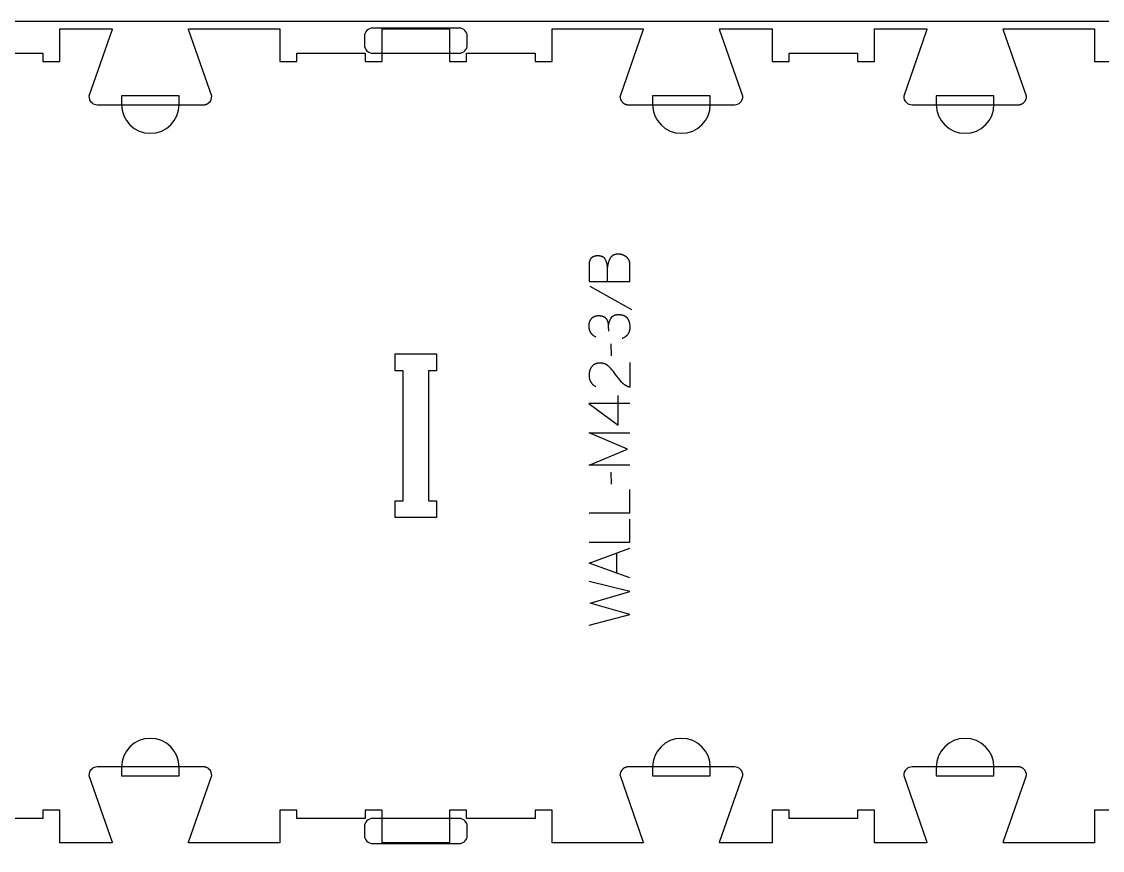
# Model space of a CAD drawing. Extents: x -13885 to -10701, y -27186 to -19593.
# Drawn here: x -12293 to -11497, y -22227 to -21617 of the extents above; entities that cross this region are included whole.
import ezdxf

# ---------------------------------------------------------------- set-up
doc = ezdxf.new("R2010")
doc.units = 0
for name, color, linetype in [('0_SHEET_SPRUCEPLY_2440X122', 1, 'CONTINUOUS'), ('1_ANYTOOL_1MMDEEP_LABELS_S', 2, 'CONTINUOUS'), ('3_ANYTOOL_CUTTHROUGH_INSID', 4, 'CONTINUOUS'), ('4_ANYTOOL_CUTTHROUGH_OUTSI', 5, 'CONTINUOUS'), ('5_ANYTOOL_HALF_MILL_9MM_IN', 3, 'CONTINUOUS')]:
    doc.layers.add(name, color=color, linetype=linetype)

msp = doc.modelspace()

# ---------------------------------------------------------------- linework, layer by layer
at = {"layer": '0_SHEET_SPRUCEPLY_2440X122'}
msp.add_lwpolyline([(-13513.11, -21616.71), (-13513.11, -22836.71), (-11073.11, -22836.71), (-11073.11, -21616.71)], close=True, dxfattribs=at)
at = {"layer": '1_ANYTOOL_1MMDEEP_LABELS_S'}
for points in [[(-11875.27, -21808), (-11845.27, -21808), (-11845.27, -21798.31), (-11845.18, -21795.78), (-11845.17, -21795.55), (-11845.18, -21795.33), (-11845.18, -21795.11), (-11845.19, -21794.89), (-11845.21, -21794.67), (-11845.23, -21794.46), (-11845.26, -21794.25), (-11845.29, -21794.04), (-11845.33, -21793.84), (-11845.38, -21793.64), (-11845.43, -21793.44), (-11845.48, -21793.24), (-11845.55, -21793.05), (-11845.61, -21792.87), (-11845.69, -21792.68), (-11845.76, -21792.5), (-11845.85, -21792.32), (-11845.94, -21792.15), (-11846.03, -21791.97), (-11846.13, -21791.8), (-11846.24, -21791.64), (-11846.35, -21791.47), (-11846.47, -21791.32), (-11846.59, -21791.16), (-11846.72, -21791.01), (-11846.85, -21790.85), (-11846.99, -21790.71), (-11847.14, -21790.56), (-11847.29, -21790.42), (-11847.44, -21790.28), (-11847.61, -21790.15), (-11847.77, -21790.02), (-11847.94, -21789.89), (-11848.12, -21789.77), (-11848.29, -21789.65), (-11848.46, -21789.53), (-11848.64, -21789.42), (-11848.81, -21789.31), (-11848.99, -21789.21), (-11849.17, -21789.11), (-11849.35, -21789.01), (-11849.53, -21788.92), (-11849.71, -21788.84), (-11849.9, -21788.75), (-11850.08, -21788.67), (-11850.26, -21788.6), (-11850.45, -21788.53), (-11850.64, -21788.46), (-11850.83, -21788.4), (-11851.02, -21788.34), (-11851.21, -21788.28), (-11851.4, -21788.23), (-11851.59, -21788.19), (-11851.79, -21788.14), (-11851.98, -21788.1), (-11852.18, -21788.07), (-11852.38, -21788.04), (-11852.58, -21788.01), (-11852.78, -21787.99), (-11852.98, -21787.97), (-11853.18, -21787.96), (-11853.38, -21787.95), (-11853.59, -21787.94), (-11853.79, -21787.94), (-11854.05, -21787.94), (-11854.29, -21787.95), (-11854.54, -21787.97), (-11854.78, -21787.99), (-11855.01, -21788.01), (-11855.24, -21788.04), (-11855.47, -21788.08), (-11855.69, -21788.12), (-11855.9, -21788.17), (-11856.11, -21788.22), (-11856.32, -21788.28), (-11856.53, -21788.35), (-11856.72, -21788.42), (-11856.92, -21788.5), (-11857.11, -21788.58), (-11857.29, -21788.67), (-11857.38, -21788.72), (-11857.47, -21788.76), (-11857.56, -21788.81), (-11857.65, -21788.86), (-11857.74, -21788.91), (-11857.82, -21788.97), (-11857.9, -21789.02), (-11857.99, -21789.08), (-11858.07, -21789.14), (-11858.15, -21789.2), (-11858.23, -21789.26), (-11858.31, -21789.32), (-11858.39, -21789.38), (-11858.46, -21789.45), (-11858.54, -21789.51), (-11858.61, -21789.58), (-11858.68, -21789.65), (-11858.76, -21789.72), (-11858.83, -21789.79), (-11858.9, -21789.86), (-11858.97, -21789.94), (-11859.03, -21790.01), (-11859.16, -21790.17), (-11859.29, -21790.33), (-11859.41, -21790.5), (-11859.53, -21790.68), (-11859.64, -21790.85), (-11859.86, -21791.22), (-11860.07, -21791.6), (-11860.26, -21791.97), (-11860.44, -21792.36), (-11860.61, -21792.75), (-11860.77, -21793.15), (-11860.92, -21793.55), (-11861.05, -21793.96), (-11861.18, -21794.38), (-11861.29, -21794.8), (-11861.39, -21795.23), (-11861.48, -21795.66), (-11861.56, -21796.1), (-11861.62, -21796.55), (-11861.68, -21797), (-11861.72, -21797.45)], [(-11861.59, -21808), (-11861.72, -21797.45), (-11861.75, -21797.06), (-11861.79, -21796.66), (-11861.84, -21796.27), (-11861.9, -21795.89), (-11861.97, -21795.51), (-11862.04, -21795.14), (-11862.13, -21794.78), (-11862.22, -21794.42), (-11862.32, -21794.06), (-11862.43, -21793.71), (-11862.55, -21793.37), (-11862.68, -21793.03), (-11862.82, -21792.7), (-11862.97, -21792.37), (-11863.12, -21792.05), (-11863.29, -21791.73), (-11863.33, -21791.66), (-11863.37, -21791.58), (-11863.42, -21791.5), (-11863.47, -21791.43), (-11863.52, -21791.36), (-11863.56, -21791.29), (-11863.62, -21791.21), (-11863.67, -21791.15), (-11863.72, -21791.08), (-11863.78, -21791.01), (-11863.83, -21790.95), (-11863.89, -21790.88), (-11863.95, -21790.82), (-11864.01, -21790.76), (-11864.07, -21790.7), (-11864.14, -21790.64), (-11864.2, -21790.58), (-11864.27, -21790.52), (-11864.34, -21790.47), (-11864.4, -21790.41), (-11864.48, -21790.36), (-11864.55, -21790.31), (-11864.62, -21790.25), (-11864.69, -21790.21), (-11864.77, -21790.16), (-11864.85, -21790.11), (-11864.93, -21790.06), (-11865.01, -21790.02), (-11865.09, -21789.98), (-11865.17, -21789.93), (-11865.25, -21789.89), (-11865.34, -21789.85), (-11865.43, -21789.81), (-11865.51, -21789.78), (-11865.69, -21789.71), (-11865.88, -21789.64), (-11866.07, -21789.58), (-11866.27, -21789.52), (-11866.47, -21789.47), (-11866.68, -21789.42), (-11866.89, -21789.38), (-11867.11, -21789.35), (-11867.33, -21789.31), (-11867.56, -21789.29), (-11867.8, -21789.27), (-11868.04, -21789.25), (-11868.29, -21789.24), (-11868.54, -21789.23), (-11868.79, -21789.23), (-11869.19, -21789.23), (-11869.39, -21789.24), (-11869.58, -21789.25), (-11869.77, -21789.27), (-11869.95, -21789.28), (-11870.13, -21789.31), (-11870.31, -21789.33), (-11870.49, -21789.36), (-11870.66, -21789.39), (-11870.83, -21789.42), (-11870.99, -21789.46), (-11871.16, -21789.5), (-11871.32, -21789.55), (-11871.47, -21789.59), (-11871.63, -21789.64), (-11871.78, -21789.7), (-11871.92, -21789.75), (-11872.07, -21789.82), (-11872.21, -21789.88), (-11872.34, -21789.95), (-11872.48, -21790.02), (-11872.61, -21790.09), (-11872.74, -21790.17), (-11872.86, -21790.25), (-11872.98, -21790.33), (-11873.1, -21790.42), (-11873.22, -21790.51), (-11873.33, -21790.6), (-11873.44, -21790.69), (-11873.55, -21790.79), (-11873.65, -21790.9), (-11873.75, -21791), (-11873.84, -21791.11), (-11873.94, -21791.23), (-11874.03, -21791.34), (-11874.11, -21791.46), (-11874.2, -21791.58), (-11874.28, -21791.71), (-11874.36, -21791.84), (-11874.43, -21791.97), (-11874.5, -21792.11), (-11874.57, -21792.24), (-11874.63, -21792.39), (-11874.7, -21792.53), (-11874.75, -21792.68), (-11874.81, -21792.83), (-11874.86, -21792.99), (-11874.91, -21793.15), (-11874.96, -21793.31), (-11875, -21793.47), (-11875.04, -21793.64), (-11875.07, -21793.81), (-11875.11, -21793.99), (-11875.14, -21794.16), (-11875.16, -21794.34), (-11875.19, -21794.53), (-11875.21, -21794.72), (-11875.23, -21794.91), (-11875.24, -21795.1), (-11875.26, -21795.5), (-11875.27, -21795.91), (-11875.27, -21808)], [(-11874.79, -21811.43), (-11844.02, -21828.61)], [(-11870.34, -21848.97), (-11870.64, -21848.81), (-11870.93, -21848.65), (-11871.22, -21848.47), (-11871.49, -21848.3), (-11871.76, -21848.11), (-11872.01, -21847.92), (-11872.26, -21847.73), (-11872.38, -21847.63), (-11872.49, -21847.53), (-11872.61, -21847.42), (-11872.72, -21847.32), (-11872.83, -21847.21), (-11872.94, -21847.1), (-11873.04, -21846.99), (-11873.14, -21846.88), (-11873.24, -21846.77), (-11873.34, -21846.65), (-11873.44, -21846.54), (-11873.53, -21846.42), (-11873.62, -21846.3), (-11873.71, -21846.18), (-11873.79, -21846.06), (-11873.87, -21845.93), (-11873.96, -21845.81), (-11874.03, -21845.68), (-11874.11, -21845.55), (-11874.18, -21845.42), (-11874.25, -21845.29), (-11874.32, -21845.16), (-11874.39, -21845.02), (-11874.45, -21844.88), (-11874.51, -21844.75), (-11874.57, -21844.61), (-11874.63, -21844.46), (-11874.68, -21844.32), (-11874.74, -21844.18), (-11874.78, -21844.03), (-11874.83, -21843.88), (-11874.88, -21843.74), (-11874.96, -21843.43), (-11875.03, -21843.12), (-11875.09, -21842.81), (-11875.15, -21842.49), (-11875.19, -21842.16), (-11875.22, -21841.82), (-11875.25, -21841.48), (-11875.26, -21841.14), (-11875.27, -21840.78), (-11875.26, -21840.57), (-11875.26, -21840.36), (-11875.25, -21840.16), (-11875.24, -21839.96), (-11875.22, -21839.76), (-11875.2, -21839.56), (-11875.18, -21839.36), (-11875.15, -21839.17), (-11875.12, -21838.98), (-11875.08, -21838.79), (-11875.04, -21838.6), (-11875, -21838.42), (-11874.95, -21838.24), (-11874.9, -21838.06), (-11874.85, -21837.89), (-11874.79, -21837.71), (-11874.73, -21837.54), (-11874.67, -21837.37), (-11874.6, -21837.21), (-11874.53, -21837.04), (-11874.45, -21836.88), (-11874.37, -21836.73), (-11874.29, -21836.57), (-11874.2, -21836.42), (-11874.11, -21836.26), (-11874.02, -21836.12), (-11873.92, -21835.97), (-11873.82, -21835.83), (-11873.72, -21835.68), (-11873.61, -21835.55), (-11873.5, -21835.41), (-11873.38, -21835.28), (-11873.26, -21835.15), (-11873.14, -21835.02), (-11873.01, -21834.9), (-11872.88, -21834.78), (-11872.75, -21834.67), (-11872.62, -21834.56), (-11872.48, -21834.45), (-11872.34, -21834.35), (-11872.19, -21834.25), (-11872.05, -21834.16), (-11871.9, -21834.07), (-11871.74, -21833.99), (-11871.59, -21833.91), (-11871.43, -21833.83), (-11871.26, -21833.76), (-11871.1, -21833.7), (-11870.93, -21833.63), (-11870.76, -21833.57), (-11870.58, -21833.52), (-11870.4, -21833.47), (-11870.22, -21833.42), (-11870.04, -21833.38), (-11869.85, -21833.34), (-11869.66, -21833.31), (-11869.47, -21833.28), (-11869.27, -21833.26), (-11869.07, -21833.24), (-11868.87, -21833.22), (-11868.66, -21833.21), (-11868.45, -21833.2), (-11868.24, -21833.2), (-11867.68, -21833.2), (-11867.35, -21833.22), (-11867.02, -21833.24), (-11866.71, -21833.27), (-11866.41, -21833.31), (-11866.26, -21833.33), (-11866.12, -21833.36), (-11865.98, -21833.39), (-11865.84, -21833.42), (-11865.7, -21833.45), (-11865.57, -21833.49), (-11865.44, -21833.52), (-11865.31, -21833.56), (-11865.18, -21833.61), (-11865.06, -21833.65), (-11864.94, -21833.7), (-11864.82, -21833.74), (-11864.7, -21833.8), (-11864.59, -21833.85), (-11864.48, -21833.9), (-11864.37, -21833.96), (-11864.27, -21834.02), (-11864.17, -21834.08), (-11864.06, -21834.15), (-11863.97, -21834.21), (-11863.87, -21834.28), (-11863.78, -21834.35), (-11863.6, -21834.5), (-11863.43, -21834.65), (-11863.26, -21834.81), (-11863.1, -21834.97), (-11863.03, -21835.05), (-11862.95, -21835.13), (-11862.88, -21835.22), (-11862.81, -21835.3), (-11862.74, -21835.39), (-11862.67, -21835.47), (-11862.6, -21835.56), (-11862.54, -21835.65), (-11862.47, -21835.74), (-11862.41, -21835.83), (-11862.35, -21835.93), (-11862.29, -21836.02), (-11862.24, -21836.11), (-11862.18, -21836.21), (-11862.13, -21836.31), (-11862.08, -21836.4), (-11862.03, -21836.5), (-11861.98, -21836.6), (-11861.93, -21836.7), (-11861.89, -21836.81), (-11861.84, -21836.91), (-11861.8, -21837.01), (-11861.72, -21837.23), (-11861.65, -21837.44), (-11861.58, -21837.66), (-11861.52, -21837.88), (-11861.46, -21838.1), (-11861.4, -21838.32), (-11861.35, -21838.55), (-11861.3, -21838.78), (-11861.26, -21839.01), (-11861.22, -21839.24), (-11861.19, -21839.48), (-11861.16, -21839.71), (-11861.14, -21839.95), (-11861.12, -21840.2), (-11861.1, -21840.44), (-11861.09, -21840.69), (-11861.08, -21840.93), (-11861.04, -21844.64)], [(-11861.04, -21841.85), (-11861.01, -21841.42), (-11860.97, -21840.98), (-11860.92, -21840.56), (-11860.86, -21840.13), (-11860.79, -21839.71), (-11860.71, -21839.3), (-11860.62, -21838.89), (-11860.52, -21838.48), (-11860.4, -21838.08), (-11860.28, -21837.68), (-11860.14, -21837.29), (-11860, -21836.9), (-11859.84, -21836.51), (-11859.67, -21836.13), (-11859.49, -21835.75), (-11859.3, -21835.38), (-11859.2, -21835.2), (-11859.1, -21835.03), (-11859.04, -21834.94), (-11858.99, -21834.85), (-11858.93, -21834.77), (-11858.87, -21834.69), (-11858.81, -21834.61), (-11858.75, -21834.53), (-11858.69, -21834.45), (-11858.63, -21834.38), (-11858.56, -21834.3), (-11858.5, -21834.23), (-11858.43, -21834.16), (-11858.37, -21834.09), (-11858.3, -21834.02), (-11858.23, -21833.95), (-11858.16, -21833.89), (-11858.08, -21833.82), (-11858.01, -21833.76), (-11857.93, -21833.7), (-11857.86, -21833.64), (-11857.78, -21833.58), (-11857.7, -21833.52), (-11857.62, -21833.47), (-11857.54, -21833.41), (-11857.46, -21833.36), (-11857.38, -21833.31), (-11857.29, -21833.26), (-11857.21, -21833.21), (-11857.12, -21833.17), (-11857.03, -21833.12), (-11856.94, -21833.08), (-11856.85, -21833.03), (-11856.76, -21832.99), (-11856.67, -21832.95), (-11856.58, -21832.91), (-11856.38, -21832.84), (-11856.19, -21832.78), (-11855.99, -21832.71), (-11855.78, -21832.66), (-11855.57, -21832.61), (-11855.35, -21832.57), (-11855.13, -21832.53), (-11854.91, -21832.5), (-11854.68, -21832.47), (-11854.44, -21832.45), (-11854.2, -21832.44), (-11853.96, -21832.43), (-11853.71, -21832.43), (-11853.43, -21832.43), (-11853.16, -21832.44), (-11852.89, -21832.45), (-11852.62, -21832.46), (-11852.36, -21832.49), (-11852.11, -21832.51), (-11851.86, -21832.54), (-11851.62, -21832.58), (-11851.38, -21832.62), (-11851.14, -21832.67), (-11850.91, -21832.72), (-11850.69, -21832.78), (-11850.47, -21832.84), (-11850.26, -21832.9), (-11850.05, -21832.97), (-11849.84, -21833.05), (-11849.64, -21833.13), (-11849.45, -21833.21), (-11849.26, -21833.3), (-11849.07, -21833.4), (-11848.89, -21833.5), (-11848.72, -21833.6), (-11848.55, -21833.71), (-11848.38, -21833.82), (-11848.22, -21833.94), (-11848.07, -21834.07), (-11847.91, -21834.2), (-11847.84, -21834.26), (-11847.77, -21834.33), (-11847.7, -21834.4), (-11847.63, -21834.47), (-11847.56, -21834.54), (-11847.49, -21834.61), (-11847.43, -21834.68), (-11847.36, -21834.76), (-11847.24, -21834.91), (-11847.12, -21835.07), (-11847, -21835.23), (-11846.88, -21835.39), (-11846.78, -21835.56), (-11846.67, -21835.73), (-11846.57, -21835.91), (-11846.47, -21836.09), (-11846.37, -21836.27), (-11846.28, -21836.45), (-11846.2, -21836.64), (-11846.11, -21836.83), (-11846.04, -21837.03), (-11845.96, -21837.23), (-11845.89, -21837.43), (-11845.82, -21837.64), (-11845.76, -21837.85), (-11845.7, -21838.06), (-11845.64, -21838.28), (-11845.59, -21838.5), (-11845.54, -21838.72), (-11845.5, -21838.95), (-11845.46, -21839.18), (-11845.42, -21839.41), (-11845.39, -21839.65), (-11845.33, -21840.14), (-11845.3, -21840.64), (-11845.27, -21841.15), (-11845.27, -21841.68), (-11845.27, -21842.06), (-11845.29, -21842.44), (-11845.32, -21842.81), (-11845.35, -21843.16), (-11845.4, -21843.52), (-11845.43, -21843.69), (-11845.47, -21843.86), (-11845.5, -21844.03), (-11845.54, -21844.19), (-11845.58, -21844.36), (-11845.62, -21844.52), (-11845.67, -21844.68), (-11845.72, -21844.84), (-11845.77, -21845), (-11845.82, -21845.16), (-11845.88, -21845.31), (-11845.94, -21845.46), (-11846, -21845.61), (-11846.07, -21845.76), (-11846.14, -21845.9), (-11846.21, -21846.05), (-11846.28, -21846.19), (-11846.36, -21846.33), (-11846.44, -21846.47), (-11846.52, -21846.6), (-11846.6, -21846.74), (-11846.69, -21846.87), (-11846.78, -21847), (-11846.87, -21847.13), (-11846.97, -21847.25), (-11847.07, -21847.38), (-11847.17, -21847.5), (-11847.28, -21847.62), (-11847.38, -21847.74), (-11847.49, -21847.86), (-11847.6, -21847.97), (-11847.72, -21848.09), (-11847.84, -21848.2), (-11847.96, -21848.31), (-11848.08, -21848.41), (-11848.21, -21848.52), (-11848.34, -21848.62), (-11848.47, -21848.72), (-11848.61, -21848.82), (-11848.74, -21848.92), (-11848.89, -21849.02), (-11849.03, -21849.11), (-11849.17, -21849.2), (-11849.32, -21849.29), (-11849.63, -21849.46), (-11849.95, -21849.63), (-11850.28, -21849.79), (-11850.61, -21849.94), (-11850.97, -21850.08)], [(-11859.15, -21853.94), (-11859.07, -21862.73)], [(-11845.31, -21867.65), (-11845.35, -21885.95), (-11845.81, -21885.81), (-11846.03, -21885.73), (-11846.25, -21885.65), (-11846.47, -21885.56), (-11846.69, -21885.47), (-11846.91, -21885.38), (-11847.12, -21885.28), (-11847.33, -21885.18), (-11847.54, -21885.08), (-11847.74, -21884.97), (-11847.94, -21884.86), (-11848.14, -21884.75), (-11848.34, -21884.63), (-11848.54, -21884.51), (-11848.73, -21884.38), (-11848.92, -21884.26), (-11849.11, -21884.12), (-11849.3, -21883.99), (-11849.48, -21883.85), (-11849.66, -21883.71), (-11849.84, -21883.56), (-11850.02, -21883.41), (-11850.19, -21883.26), (-11850.36, -21883.1), (-11850.53, -21882.94), (-11850.7, -21882.78), (-11850.87, -21882.61), (-11851.03, -21882.44), (-11851.19, -21882.26), (-11851.5, -21881.9), (-11852.72, -21880.43), (-11853.91, -21878.94), (-11855.07, -21877.43), (-11856.19, -21875.9), (-11856.76, -21875.15), (-11857.32, -21874.42), (-11857.9, -21873.71), (-11858.49, -21873.02), (-11859.08, -21872.35), (-11859.68, -21871.71), (-11860.29, -21871.08), (-11860.91, -21870.48), (-11861.07, -21870.34), (-11861.22, -21870.2), (-11861.38, -21870.06), (-11861.55, -21869.93), (-11861.71, -21869.8), (-11861.88, -21869.68), (-11862.05, -21869.56), (-11862.22, -21869.45), (-11862.4, -21869.34), (-11862.58, -21869.24), (-11862.75, -21869.14), (-11862.94, -21869.05), (-11863.12, -21868.96), (-11863.31, -21868.87), (-11863.49, -21868.79), (-11863.68, -21868.72), (-11863.88, -21868.64), (-11864.07, -21868.58), (-11864.27, -21868.51), (-11864.47, -21868.46), (-11864.67, -21868.4), (-11864.87, -21868.36), (-11865.08, -21868.31), (-11865.29, -21868.27), (-11865.5, -21868.24), (-11865.71, -21868.21), (-11865.93, -21868.18), (-11866.14, -21868.16), (-11866.36, -21868.15), (-11866.59, -21868.14), (-11866.81, -21868.13), (-11867.04, -21868.13), (-11867.29, -21868.13), (-11867.53, -21868.14), (-11867.78, -21868.15), (-11868.01, -21868.17), (-11868.25, -21868.19), (-11868.48, -21868.21), (-11868.71, -21868.25), (-11868.93, -21868.28), (-11869.15, -21868.33), (-11869.37, -21868.37), (-11869.58, -21868.42), (-11869.79, -21868.48), (-11869.99, -21868.54), (-11870.19, -21868.61), (-11870.39, -21868.68), (-11870.58, -21868.76), (-11870.77, -21868.84), (-11870.96, -21868.93), (-11871.14, -21869.02), (-11871.32, -21869.11), (-11871.49, -21869.21), (-11871.66, -21869.32), (-11871.83, -21869.43), (-11872, -21869.55), (-11872.15, -21869.67), (-11872.31, -21869.8), (-11872.46, -21869.93), (-11872.61, -21870.06), (-11872.75, -21870.2), (-11872.9, -21870.35), (-11873.03, -21870.5), (-11873.17, -21870.65), (-11873.29, -21870.81), (-11873.42, -21870.98), (-11873.54, -21871.14), (-11873.66, -21871.31), (-11873.77, -21871.48), (-11873.88, -21871.65), (-11873.98, -21871.82), (-11874.08, -21872), (-11874.18, -21872.18), (-11874.27, -21872.36), (-11874.36, -21872.55), (-11874.45, -21872.74), (-11874.53, -21872.93), (-11874.6, -21873.12), (-11874.67, -21873.32), (-11874.74, -21873.52), (-11874.8, -21873.72), (-11874.86, -21873.92), (-11874.92, -21874.13), (-11874.97, -21874.33), (-11875.02, -21874.55), (-11875.06, -21874.76), (-11875.1, -21874.98), (-11875.13, -21875.19), (-11875.17, -21875.42), (-11875.19, -21875.64), (-11875.21, -21875.87), (-11875.23, -21876.1), (-11875.25, -21876.33), (-11875.26, -21876.56), (-11875.27, -21877.04), (-11875.26, -21877.41), (-11875.25, -21877.77), (-11875.22, -21878.12), (-11875.19, -21878.47), (-11875.14, -21878.81), (-11875.09, -21879.14), (-11875.02, -21879.47), (-11874.95, -21879.79), (-11874.86, -21880.1), (-11874.82, -21880.26), (-11874.77, -21880.41), (-11874.72, -21880.56), (-11874.66, -21880.71), (-11874.61, -21880.86), (-11874.55, -21881.01), (-11874.49, -21881.15), (-11874.42, -21881.29), (-11874.36, -21881.44), (-11874.29, -21881.58), (-11874.22, -21881.71), (-11874.15, -21881.85), (-11874.07, -21881.99), (-11873.99, -21882.12), (-11873.91, -21882.25), (-11873.83, -21882.38), (-11873.74, -21882.51), (-11873.65, -21882.64), (-11873.56, -21882.76), (-11873.47, -21882.88), (-11873.37, -21883.01), (-11873.27, -21883.13), (-11873.17, -21883.25), (-11873.07, -21883.36), (-11872.96, -21883.48), (-11872.86, -21883.59), (-11872.74, -21883.7), (-11872.63, -21883.82), (-11872.52, -21883.92), (-11872.4, -21884.03), (-11872.28, -21884.14), (-11872.15, -21884.24), (-11871.9, -21884.44), (-11871.63, -21884.64), (-11871.36, -21884.83), (-11871.08, -21885.01), (-11870.78, -21885.19), (-11870.48, -21885.36), (-11870.17, -21885.53)], [(-11853.92, -21913.85), (-11853.92, -21892.08)], [(-11845.27, -21897.87), (-11875.31, -21897.83), (-11853.92, -21913.85)], [(-11845.27, -21943.43), (-11875.27, -21943.43), (-11846.89, -21931.43), (-11875.14, -21919.43), (-11845.27, -21919.43)], [(-11859.15, -21948.57), (-11859.07, -21957.35)], [(-11875.27, -21978.31), (-11845.27, -21978.31), (-11845.27, -21961.21)], [(-11875.27, -22000.13), (-11845.27, -22000.13), (-11845.27, -21983.03)], [(-11845.27, -22026.35), (-11875.27, -22015.47), (-11845.27, -22004.41)], [(-11854.82, -22022.88), (-11854.82, -22007.97)], [(-11875.27, -22061.07), (-11845.27, -22053.35), (-11874.37, -22044.91), (-11845.27, -22036.43), (-11875.27, -22028.93)]]:
    msp.add_lwpolyline(points, dxfattribs=at)
at = {"layer": '3_ANYTOOL_CUTTHROUGH_INSID', "color": 4}
msp.add_lwpolyline([(-12017.78, -21861.46), (-11987.53, -21861.46), (-11987.53, -21873.96), (-11993.53, -21873.96), (-11993.53, -21969.46), (-11987.53, -21969.46), (-11987.53, -21981.96), (-12018.03, -21981.96), (-12018.03, -21969.46), (-12012.03, -21969.46), (-12012.03, -21873.96), (-12018.03, -21873.96), (-12018.03, -21861.46)], close=True, dxfattribs=at)
at = {"layer": '4_ANYTOOL_CUTTHROUGH_OUTSI', "color": 5}
for points in [[(-12328.03, -21639.96), (-12277.53, -21639.96), (-12277.53, -21645.96), (-12265.03, -21645.96), (-12265.03, -21621.96), (-12226.44, -21621.96), (-12226.44, -21621.96, -0.061485), (-12226.67, -21623.35), (-12243.57, -21671.63), (-12243.58, -21671.67), (-12243.58, -21671.71), (-12243.58, -21671.71, 0.414214), (-12237.33, -21677.96), (-12159.33, -21677.96), (-12159.18, -21677.96), (-12159.03, -21677.96), (-12158.88, -21677.95), (-12158.73, -21677.93), (-12158.58, -21677.92), (-12158.42, -21677.9), (-12158.27, -21677.87), (-12158.12, -21677.85), (-12157.97, -21677.81), (-12157.82, -21677.78), (-12157.67, -21677.74), (-12157.52, -21677.7), (-12157.37, -21677.65), (-12157.23, -21677.6), (-12157.08, -21677.55), (-12156.94, -21677.49), (-12156.8, -21677.43), (-12156.65, -21677.36), (-12156.51, -21677.29), (-12156.38, -21677.22), (-12156.24, -21677.15), (-12156.11, -21677.07), (-12155.98, -21676.99), (-12155.85, -21676.9), (-12155.72, -21676.82), (-12155.6, -21676.73), (-12155.48, -21676.63), (-12155.36, -21676.54), (-12155.24, -21676.44), (-12155.13, -21676.34), (-12155.02, -21676.24), (-12154.91, -21676.13, 0.198912), (-12153.08, -21671.71), (-12153.08, -21671.67), (-12153.09, -21671.63), (-12169.99, -21623.35), (-12169.99, -21623.35, -0.061485), (-12170.22, -21621.96), (-12103.03, -21621.96), (-12103.03, -21645.96), (-12090.53, -21645.96), (-12090.53, -21639.96), (-12040.03, -21639.96), (-12040.03, -21645.96), (-12027.53, -21645.96), (-12027.53, -21621.96), (-11978.03, -21621.96), (-11978.03, -21645.96), (-11965.53, -21645.96), (-11965.53, -21639.96), (-11915.03, -21639.96), (-11915.03, -21645.96), (-11902.53, -21645.96), (-11902.53, -21621.96), (-11835.34, -21621.96), (-11835.34, -21621.96, -0.061485), (-11835.57, -21623.35), (-11852.47, -21671.63), (-11852.49, -21671.67), (-11852.49, -21671.71), (-11852.49, -21671.71, 0.198912), (-11850.66, -21676.13), (-11850.55, -21676.24), (-11850.44, -21676.34), (-11850.32, -21676.44), (-11850.21, -21676.54), (-11850.09, -21676.63), (-11849.97, -21676.73), (-11849.84, -21676.82), (-11849.72, -21676.9), (-11849.59, -21676.99), (-11849.46, -21677.07), (-11849.32, -21677.15), (-11849.19, -21677.22), (-11849.05, -21677.29), (-11848.91, -21677.36), (-11848.77, -21677.43), (-11848.63, -21677.49), (-11848.48, -21677.55), (-11848.34, -21677.6), (-11848.19, -21677.65), (-11848.04, -21677.7), (-11847.89, -21677.74), (-11847.74, -21677.78), (-11847.59, -21677.81), (-11847.44, -21677.85), (-11847.29, -21677.87), (-11847.14, -21677.9), (-11846.99, -21677.92), (-11846.84, -21677.93), (-11846.69, -21677.95), (-11846.54, -21677.96), (-11846.39, -21677.96), (-11846.24, -21677.96), (-11768.24, -21677.96, 0.414214), (-11761.99, -21671.71), (-11761.99, -21671.67), (-11762, -21671.63), (-11778.9, -21623.35), (-11778.9, -21623.35, -0.061485), (-11779.13, -21621.96), (-11740.53, -21621.96), (-11740.53, -21645.96), (-11728.03, -21645.96), (-11728.03, -21639.96), (-11677.53, -21639.96), (-11677.53, -21645.96), (-11665.03, -21645.96), (-11665.03, -21621.96), (-11626.44, -21621.96), (-11626.44, -21621.96, -0.061485), (-11626.67, -21623.35), (-11643.57, -21671.63), (-11643.58, -21671.67), (-11643.58, -21671.71), (-11643.58, -21671.71, 0.414214), (-11637.33, -21677.96), (-11559.33, -21677.96), (-11559.18, -21677.96), (-11559.03, -21677.96), (-11558.88, -21677.95), (-11558.73, -21677.93), (-11558.58, -21677.92), (-11558.42, -21677.9), (-11558.27, -21677.87), (-11558.12, -21677.85), (-11557.97, -21677.81), (-11557.82, -21677.78), (-11557.67, -21677.74), (-11557.52, -21677.7), (-11557.37, -21677.65), (-11557.23, -21677.6), (-11557.08, -21677.55), (-11556.94, -21677.49), (-11556.8, -21677.43), (-11556.65, -21677.36), (-11556.51, -21677.29), (-11556.38, -21677.22), (-11556.24, -21677.15), (-11556.11, -21677.07), (-11555.98, -21676.99), (-11555.85, -21676.9), (-11555.72, -21676.82), (-11555.6, -21676.73), (-11555.48, -21676.63), (-11555.36, -21676.54), (-11555.24, -21676.44), (-11555.13, -21676.34), (-11555.02, -21676.24), (-11554.91, -21676.13, 0.198912), (-11553.08, -21671.71), (-11553.08, -21671.67), (-11553.09, -21671.63), (-11569.99, -21623.35), (-11569.99, -21623.35, -0.061485), (-11570.22, -21621.96), (-11503.03, -21621.96), (-11503.03, -21645.96), (-11490.53, -21645.96)], [(-11490.53, -22197.46), (-11503.03, -22197.46), (-11503.03, -22221.46), (-11552.78, -22221.46), (-11570.22, -22221.46), (-11570.22, -22221.46, -0.061485), (-11569.99, -22220.07), (-11553.09, -22171.8), (-11553.08, -22171.76), (-11553.08, -22171.71), (-11553.08, -22171.71, 0.198912), (-11554.91, -22167.29), (-11555.02, -22167.19), (-11555.13, -22167.09), (-11555.24, -22166.99), (-11555.36, -22166.89), (-11555.48, -22166.79), (-11555.6, -22166.7), (-11555.72, -22166.61), (-11555.85, -22166.52), (-11555.98, -22166.44), (-11556.11, -22166.36), (-11556.24, -22166.28), (-11556.38, -22166.21), (-11556.51, -22166.13), (-11556.65, -22166.07), (-11556.8, -22166), (-11556.94, -22165.94), (-11557.08, -22165.88), (-11557.23, -22165.83), (-11557.37, -22165.78), (-11557.52, -22165.73), (-11557.67, -22165.69), (-11557.82, -22165.65), (-11557.97, -22165.61), (-11558.12, -22165.58), (-11558.27, -22165.55), (-11558.42, -22165.53), (-11558.58, -22165.51), (-11558.73, -22165.49), (-11558.88, -22165.48), (-11559.03, -22165.47), (-11559.18, -22165.47), (-11559.33, -22165.46), (-11637.33, -22165.46, 0.414214), (-11643.58, -22171.71), (-11643.58, -22171.76), (-11643.57, -22171.8), (-11626.67, -22220.07), (-11626.67, -22220.07, -0.061485), (-11626.44, -22221.46), (-11665.03, -22221.46), (-11665.03, -22197.46), (-11677.53, -22197.46), (-11677.53, -22203.46), (-11728.03, -22203.46), (-11728.03, -22197.46), (-11740.53, -22197.46), (-11740.53, -22221.46), (-11779.13, -22221.46), (-11779.13, -22221.46, -0.061485), (-11778.9, -22220.07), (-11762, -22171.8), (-11761.99, -22171.76), (-11761.99, -22171.71), (-11761.99, -22171.71, 0.414214), (-11768.24, -22165.46), (-11846.24, -22165.46), (-11846.39, -22165.47), (-11846.54, -22165.47), (-11846.69, -22165.48), (-11846.84, -22165.49), (-11846.99, -22165.51), (-11847.14, -22165.53), (-11847.29, -22165.55), (-11847.44, -22165.58), (-11847.59, -22165.61), (-11847.74, -22165.65), (-11847.89, -22165.69), (-11848.04, -22165.73), (-11848.19, -22165.78), (-11848.34, -22165.83), (-11848.48, -22165.88), (-11848.63, -22165.94), (-11848.77, -22166), (-11848.91, -22166.07), (-11849.05, -22166.13), (-11849.19, -22166.21), (-11849.32, -22166.28), (-11849.46, -22166.36), (-11849.59, -22166.44), (-11849.72, -22166.52), (-11849.84, -22166.61), (-11849.97, -22166.7), (-11850.09, -22166.79), (-11850.21, -22166.89), (-11850.32, -22166.99), (-11850.44, -22167.09), (-11850.55, -22167.19), (-11850.66, -22167.29, 0.198912), (-11852.49, -22171.71), (-11852.49, -22171.76), (-11852.47, -22171.8), (-11835.57, -22220.07), (-11835.57, -22220.07, -0.061485), (-11835.34, -22221.46), (-11852.78, -22221.46), (-11902.53, -22221.46), (-11902.53, -22197.46), (-11915.03, -22197.46), (-11915.03, -22203.46), (-11965.53, -22203.46), (-11965.53, -22197.46), (-11978.03, -22197.46), (-11978.03, -22221.46), (-12027.53, -22221.46), (-12027.53, -22197.46), (-12040.03, -22197.46), (-12040.03, -22203.46), (-12090.53, -22203.46), (-12090.53, -22197.46), (-12103.03, -22197.46), (-12103.03, -22221.46), (-12152.78, -22221.46), (-12170.22, -22221.46), (-12170.22, -22221.46, -0.061485), (-12169.99, -22220.07), (-12153.09, -22171.8), (-12153.08, -22171.76), (-12153.08, -22171.71), (-12153.08, -22171.71, 0.198912), (-12154.91, -22167.29), (-12155.02, -22167.19), (-12155.13, -22167.09), (-12155.24, -22166.99), (-12155.36, -22166.89), (-12155.48, -22166.79), (-12155.6, -22166.7), (-12155.72, -22166.61), (-12155.85, -22166.52), (-12155.98, -22166.44), (-12156.11, -22166.36), (-12156.24, -22166.28), (-12156.38, -22166.21), (-12156.51, -22166.13), (-12156.65, -22166.07), (-12156.8, -22166), (-12156.94, -22165.94), (-12157.08, -22165.88), (-12157.23, -22165.83), (-12157.37, -22165.78), (-12157.52, -22165.73), (-12157.67, -22165.69), (-12157.82, -22165.65), (-12157.97, -22165.61), (-12158.12, -22165.58), (-12158.27, -22165.55), (-12158.42, -22165.53), (-12158.58, -22165.51), (-12158.73, -22165.49), (-12158.88, -22165.48), (-12159.03, -22165.47), (-12159.18, -22165.47), (-12159.33, -22165.46), (-12237.33, -22165.46, 0.414214), (-12243.58, -22171.71), (-12243.58, -22171.76), (-12243.57, -22171.8), (-12226.67, -22220.07), (-12226.67, -22220.07, -0.061485), (-12226.44, -22221.46), (-12265.03, -22221.46), (-12265.03, -22197.46), (-12277.53, -22197.46), (-12277.53, -22203.46), (-12328.03, -22203.46)]]:
    msp.add_lwpolyline(points, format="xyb", dxfattribs=at)
at = {"layer": '5_ANYTOOL_HALF_MILL_9MM_IN', "color": 3}
for points in [[(-12034.66, -21621.46, 0.414214), (-12040.66, -21627.46), (-12040.66, -21633.96, 0.414214), (-12034.66, -21639.96), (-11970.91, -21639.96, 0.414214), (-11964.91, -21633.96), (-11964.91, -21627.46, 0.414214), (-11970.91, -21621.46)], [(-12219.58, -21677.71, 1), (-12177.08, -21677.71), (-12177.08, -21677.46), (-12177.08, -21671.46), (-12219.58, -21671.46), (-12219.58, -21677.46), (-12219.58, -21677.71)], [(-11828.49, -21677.71, 1), (-11785.99, -21677.71), (-11785.99, -21677.46), (-11785.99, -21671.46), (-11828.49, -21671.46), (-11828.49, -21677.46), (-11828.49, -21677.71)], [(-11619.58, -21677.71, 1), (-11577.08, -21677.71), (-11577.08, -21677.46), (-11577.08, -21671.46), (-11619.58, -21671.46), (-11619.58, -21677.46), (-11619.58, -21677.71)], [(-12177.08, -22165.71, 1), (-12219.58, -22165.71), (-12219.58, -22165.96), (-12219.58, -22171.96), (-12177.08, -22171.96), (-12177.08, -22165.96), (-12177.08, -22165.71)], [(-11785.99, -22165.71, 1), (-11828.49, -22165.71), (-11828.49, -22165.96), (-11828.49, -22171.96), (-11785.99, -22171.96), (-11785.99, -22165.96), (-11785.99, -22165.71)], [(-11577.08, -22165.71, 1), (-11619.58, -22165.71), (-11619.58, -22165.96), (-11619.58, -22171.96), (-11577.08, -22171.96), (-11577.08, -22165.96), (-11577.08, -22165.71)], [(-12034.66, -22203.46, 0.414214), (-12040.66, -22209.46), (-12040.66, -22215.96, 0.414214), (-12034.66, -22221.96), (-11970.91, -22221.96, 0.414214), (-11964.91, -22215.96), (-11964.91, -22209.46, 0.414214), (-11970.91, -22203.46)]]:
    msp.add_lwpolyline(points, format="xyb", close=True, dxfattribs=at)

doc.saveas('drawing.dxf')
